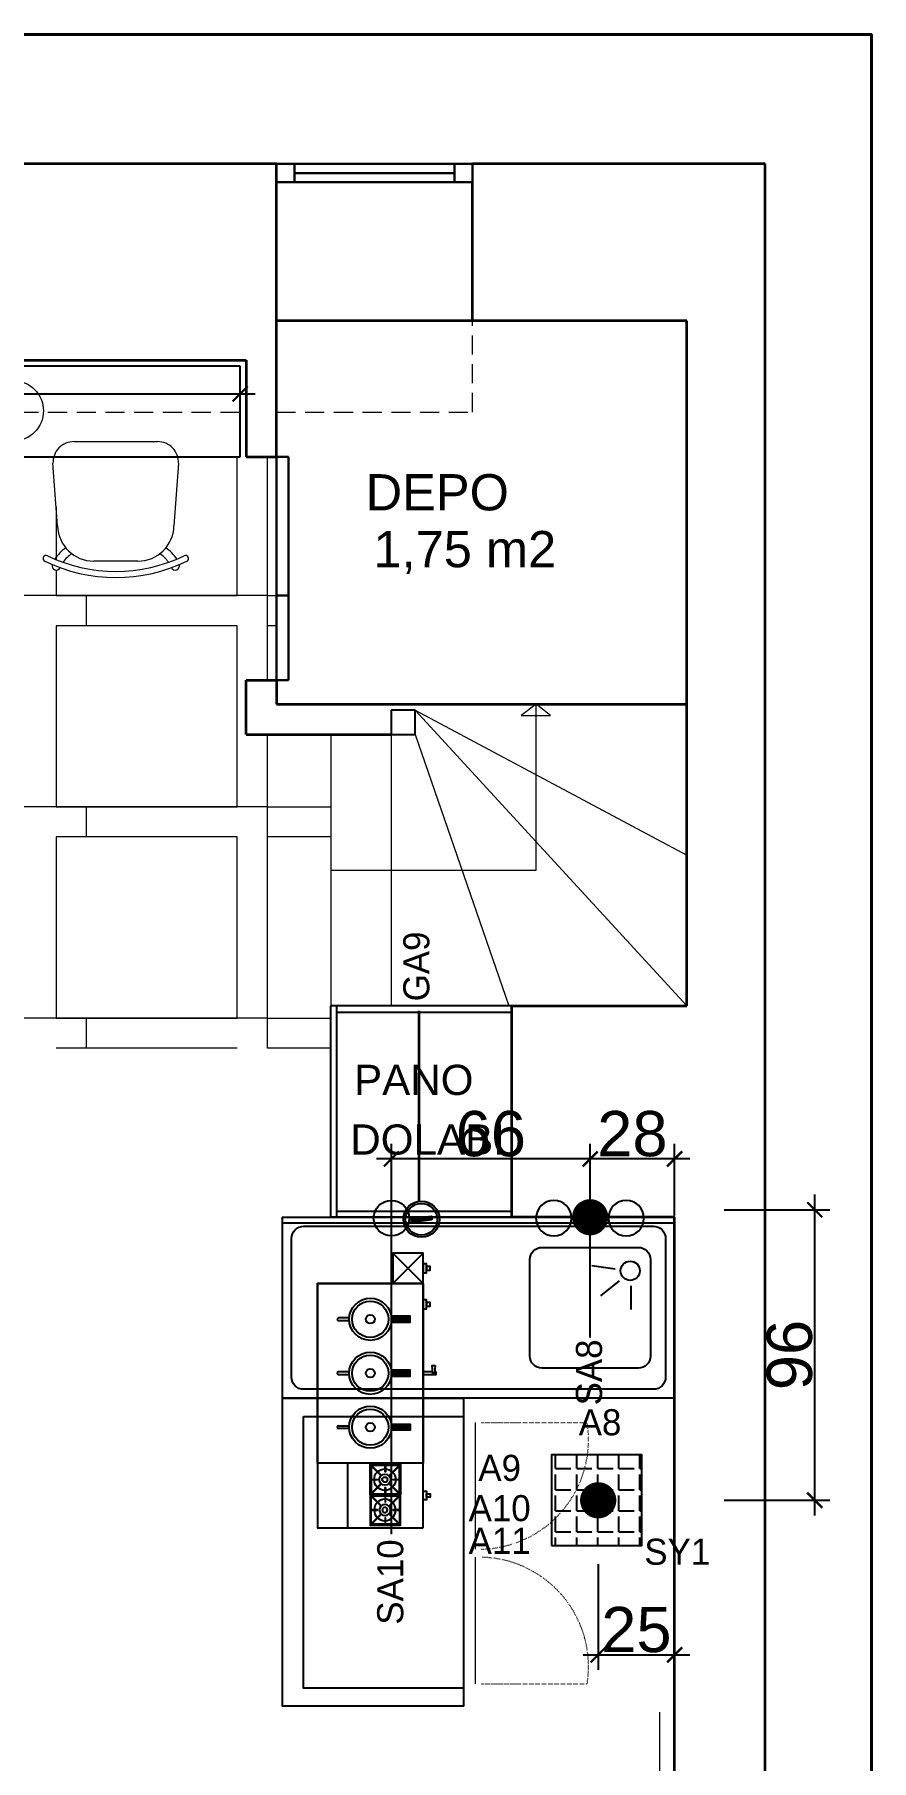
# Model space of a CAD drawing. Header units: millimetres. Extents: x -937 to 10425, y -275 to 2422.
# Drawn here: x 8333 to 8610, y 750 to 1322 of the extents above; entities that cross this region are included whole.
import ezdxf
from ezdxf.enums import TextEntityAlignment as Align

# ---------------------------------------------------------------- set-up
doc = ezdxf.new("R2010")
doc.units = ezdxf.units.MM
doc.header["$PDMODE"] = 35
for name, pattern in [('DASHDOT', [25.4, 12.7, -6.35, 0, -6.35]), ('DOT', [0.25, 0, -0.25]), ('HIDDEN', [9.525, 6.35, -3.175])]:
    doc.linetypes.add(name, pattern=pattern)
for name, color, linetype in [('-DWG_ANA', 7, 'Continuous'), ('S2000-002 Çizgi', 7, 'Continuous'), ('S2000-019 Su Tes İşaretler', 5, 'Continuous'), ('S2000-024 Gaz Tes İşaretler', 3, 'Continuous'), ('SIH', 4, 'Continuous'), ('SKTÜRK-002 Çizgi', 7, 'Continuous'), ('stair', 3, 'Continuous'), ('SU', 152, 'Continuous'), ('wall', 4, 'Continuous')]:
    doc.layers.add(name, color=color, linetype=linetype)
for name, color, linetype, lineweight in [('-DWG_DETAY1', 7, 'Continuous', 9), ('-DWG_DETAY4', 7, 'DOT', 18), ('ELK', 1, 'Continuous', 35), ('GAZ', 200, 'Continuous', 25), ('Sebe - ANTET', 143, 'Continuous', 5), ('Sebe - Aydınlatma', 240, 'Continuous', 18), ('Sebe - Dograma', 4, 'Continuous', 30), ('Sebe - Duvar', 5, 'Continuous', 35), ('Sebe - Merdiven', 6, 'Continuous', 18), ('Sebe - Mobilya', 11, 'Continuous', 25), ('Sebe - Mobilya Alçak', 41, 'Continuous', 20), ('Sebe - Tefriş - ince', 9, 'Continuous', 0), ('Sebe - Yazı', 8, 'Continuous', 15)]:
    doc.layers.add(name, color=color, linetype=linetype, lineweight=lineweight)
doc.styles.get("Standard").update_dxf_attribs({"font": 'arial.ttf'})
doc.styles.add('TAKSİM', font='GOTHIC.TTF', dxfattribs={"height": 20})
doc.dimstyles.new('ölçü iç', dxfattribs={"dimtxt": 15, "dimasz": 5, "dimexe": 5, "dimexo": 0.625, "dimtad": 1, "dimdec": 0, "dimtxsty": 'Standard', "dimblk": 'ARCHTICK', "dimcen": 5, "dimdle": 5, "dimclrd": 253, "dimclre": 253, "dimadec": 0, "dimazin": 0, "dimtfac": 1, "dimtdec": 0, "dimtmove": 0, "dimatfit": 3, "dimldrblk": 'ARCHTICK', "dimfxl": 30, "dimfxlon": 1, "dimarcsym": 2})

# ---------------------------------------------------------------- blocks, each defined once
blk = doc.blocks.new('A$C7E7D3E18')
at = {"layer": 'SIH', "linetype": 'Continuous', "const_width": 6}
blk.add_lwpolyline([(3, 6, 1), (9, 6, 1)], format="xyb", close=True, dxfattribs=at)
blk = doc.blocks.new('A$C6E87713E')
at = {"layer": 'S2000-019 Su Tes İşaretler'}
for centre in [(5.89, 6.3), (29.89, 6.3)]:
    blk.add_circle(centre, 5.89, dxfattribs=at)
blk.add_blockref('A$C7E7D3E18', (11.95, 0))
blk = doc.blocks.new('_ArchTick')
at = {"color": 0, "linetype": 'ByBlock', "const_width": 0.15}
blk.add_lwpolyline([(-0.5, -0.5), (0.5, 0.5)], dxfattribs=at)
blk = doc.blocks.new('*D201')
at = {"layer": 'Defpoints', "color": 0, "transparency": 16777216}
for p in [(8400.8, 1203.11), (8042.8, 1197.08), (8400.8, 1197.28)]:
    blk.add_point(p, dxfattribs=at)
at = {"layer": 'Sebe - Tefriş - ince', "color": 253, "lineweight": -2, "transparency": 16777216}
for p, q in [((8042.8, 1197.71), (8042.8, 1208.11)), ((8400.8, 1197.91), (8400.8, 1208.11)), ((8037.8, 1203.11), (8405.8, 1203.11))]:
    blk.add_line(p, q, dxfattribs=at)
at = {"layer": 'Sebe - Tefriş - ince', "color": 253, "lineweight": -2, "transparency": 16777216, "xscale": 5, "yscale": 5, "zscale": 5, "rotation": 180}
blk.add_blockref('_ArchTick', (8042.8, 1203.11), dxfattribs=at)
at = {"layer": 'Sebe - Tefriş - ince', "color": 253, "lineweight": -2, "transparency": 16777216, "xscale": 5, "yscale": 5, "zscale": 5}
blk.add_blockref('_ArchTick', (8400.8, 1203.11), dxfattribs=at)
at = {"layer": 'Sebe - Tefriş - ince', "color": 0, "transparency": 16777216, "insert": (8221.8, 1211.4), "char_height": 15, "attachment_point": 5}
blk.add_mtext('358', dxfattribs=at)
blk = doc.blocks.new('A$C08847F1B')
at = {"layer": 'S2000-002 Çizgi'}
blk.add_lwpolyline([(0, 30.6), (30.6, 30.6), (30.6, 0), (0, 0), (0, 30.6)], dxfattribs=at)
blk.add_lwpolyline([(15.5, 29.5), (15.5, 23.4, -0.414214), (15.3, 23.2), (15.2, 23.2, -0.414214), (15, 23.4), (15, 29.5), (2.7, 29.5, 0.668179), (2.3, 28.6), (10.8, 20.1, -0.810443), (10.4, 19.8), (1.6, 28.6, 0.668179), (1, 28.4), (1, 15.5), (7.1, 15.5, -0.414214), (7.3, 15.3), (7.3, 15.2, -0.414214), (7.1, 15), (1, 15), (1, 2.7, 0.668179), (1.9, 2.3), (10.4, 10.8, -0.810443), (10.8, 10.4), (2, 1.6, 0.668179), (2.2, 1), (15, 1), (15, 7.1, -0.414214), (15.2, 7.3), (15.3, 7.3, -0.414214), (15.5, 7.1), (15.5, 1), (27.9, 1, 0.668179), (28.3, 1.9), (19.8, 10.4, -0.810443), (20.2, 10.8), (29, 2, 0.668179), (29.5, 2.2), (29.5, 15), (23.4, 15, -0.414214), (23.2, 15.2), (23.2, 15.3, -0.414214), (23.4, 15.5), (29.5, 15.5), (29.5, 28.4, 0.668179), (29, 28.6), (20.2, 19.8, -0.810443), (19.8, 20.1), (28.3, 28.6, 0.668179), (27.9, 29.5)], format="xyb", close=True, dxfattribs=at)
for radius in [10.8, 5.66, 2.6]:
    blk.add_circle((15.3, 15.8), radius, dxfattribs=at)
blk = doc.blocks.new('A$C0AAB4699')
at = {"layer": 'S2000-002 Çizgi'}
for points in [[(34.38, 14.79, -0.072213), (32.37, 14.79), (32.37, 8.52), (34.38, 8.52)], [(50.24, 8.52), (52.26, 8.52), (52.26, 14.79, -0.072213), (50.24, 14.79)], [(68.12, 8.52), (70.13, 8.52), (70.13, 14.79, -0.072213), (68.12, 14.79)]]:
    blk.add_hatch(color=256, dxfattribs=at).paths.add_polyline_path(points)
for p, q in [((81, 14.21), (91, 4.21)), ((91, 14.21), (81, 4.21))]:
    blk.add_line(p, q, dxfattribs=at)
for points in [[(0, 4.21), (81, 4.21), (81, 39.21), (0, 39.21)], [(0, 29.21), (21.5, 29.21), (21.5, 39.21), (0, 39.21)], [(81, 4.21), (21.5, 4.21), (21.5, 39.21), (81, 39.21)], [(81, 4.21), (91, 4.21), (91, 14.21), (81, 14.21)], [(9.28, 4.21), (12.19, 4.21), (12.19, 3.05), (9.28, 3.05)], [(10.15, 3.05), (11.32, 3.05), (11.32, 1.88), (10.15, 1.88)], [(53.85, 0.2), (51.19, 0.41), (51.19, 1.04), (53.85, 1.25)], [(75.53, 4.21), (72.62, 4.21), (72.62, 3.05), (75.53, 3.05)], [(74.66, 3.05), (73.49, 3.05), (73.49, 1.88), (74.66, 1.88)], [(87.46, 4.21), (84.54, 4.21), (84.54, 3.05), (87.46, 3.05)], [(86.58, 3.05), (85.42, 3.05), (85.42, 1.88), (86.58, 1.88)]]:
    blk.add_lwpolyline(points, close=True, dxfattribs=at)
for points in [[(32.94, 28.7), (32.94, 32.22)], [(33.81, 32.22), (33.81, 28.7)], [(50.81, 32.22), (50.81, 28.7)], [(51.69, 28.7), (51.69, 32.22)], [(68.69, 32.22), (68.69, 28.7)], [(69.56, 28.7), (69.56, 32.22)], [(34.38, 14.79), (34.38, 8.52), (32.37, 8.52), (32.37, 14.79)], [(50.24, 14.79), (50.24, 8.52), (52.26, 8.52), (52.26, 14.79)], [(68.12, 14.79), (68.12, 8.52), (70.13, 8.52), (70.13, 14.79)], [(51.8, 0), (50.7, 0), (50.7, 4.21)], [(51.8, 4.21), (51.8, 1.08)], [(51.8, 0.36), (51.8, 0)]]:
    blk.add_lwpolyline(points, dxfattribs=at)
for centre, radius in [((33.37, 21.71), 7), ((51.25, 21.71), 7), ((69.12, 21.71), 7), ((33.37, 21.71), 6), ((33.37, 21.71), 1.45), ((51.25, 21.71), 6), ((51.25, 21.71), 1.45), ((69.12, 21.71), 6), ((69.12, 21.71), 1.45)]:
    blk.add_circle(centre, radius, dxfattribs=at)
for centre in [(33.37, 32.22), (51.25, 32.22), (69.12, 32.22)]:
    blk.add_arc(centre, 0.438, 0, 180, dxfattribs=at)
at = {"layer": 'S2000-002 Çizgi', "yscale": 0.3284582400001454}
for xscale, zscale in [(-0.3284582400001454, 0.3284582400000002), (0.3284582400001454, 0.3284582400001454)]:
    blk.add_blockref('A$C08847F1B', (10.96, 11.7), dxfattribs=dict(at, xscale=xscale, zscale=zscale))
blk = doc.blocks.new('*D198')
at = {"layer": 'Defpoints', "color": 0, "transparency": 16777216}
for p in [(8400.8, 1203.11), (8042.8, 1197.08), (8400.8, 1197.28)]:
    blk.add_point(p, dxfattribs=at)
at = {"layer": 'Sebe - Tefriş - ince', "color": 253, "lineweight": -2, "transparency": 16777216}
for p, q in [((8042.8, 1197.71), (8042.8, 1208.11)), ((8400.8, 1197.91), (8400.8, 1208.11)), ((8037.8, 1203.11), (8405.8, 1203.11))]:
    blk.add_line(p, q, dxfattribs=at)
at = {"layer": 'Sebe - Tefriş - ince', "color": 253, "lineweight": -2, "transparency": 16777216, "xscale": 5, "yscale": 5, "zscale": 5, "rotation": 180}
blk.add_blockref('_ArchTick', (8042.8, 1203.11), dxfattribs=at)
at = {"layer": 'Sebe - Tefriş - ince', "color": 253, "lineweight": -2, "transparency": 16777216, "xscale": 5, "yscale": 5, "zscale": 5}
blk.add_blockref('_ArchTick', (8400.8, 1203.11), dxfattribs=at)
at = {"layer": 'Sebe - Tefriş - ince', "color": 0, "transparency": 16777216, "insert": (8221.8, 1211.4), "char_height": 15, "attachment_point": 5}
blk.add_mtext('358', dxfattribs=at)
blk = doc.blocks.new('A$C5EE302AF')
at = {"layer": '-DWG_ANA', "color": 0}
blk.add_lwpolyline([(0, 119.16), (53, 119.16), (53, 29.16), (0, 29.16)], close=True, dxfattribs=at)
at = {"layer": '-DWG_DETAY1', "color": 0}
for p, q in [((57, 75.16), (57, 117.16)), ((57, 30.52), (57, 72.52))]:
    blk.add_line(p, q, dxfattribs=at)
at = {"layer": '-DWG_DETAY4', "color": 0}
blk.add_line((59, 30.52), (94, 30.52), dxfattribs=at)
blk.add_lwpolyline([(59, 117.16), (94, 117.16, -0.454885), (59, 75.19, -0.414214)], format="xyb", dxfattribs=at)
blk.add_arc((58.21, 36.25), 36.25, 350.9058, 88.746, dxfattribs=at)
blk = doc.blocks.new('*D250')
at = {"color": 253, "lineweight": -2, "transparency": 16777216}
for p, q in [((8549.8, 949.6), (8511.8, 949.6)), ((8516.8, 930.91), (8516.8, 954.6)), ((8544.8, 930.91), (8544.8, 954.6))]:
    blk.add_line(p, q, dxfattribs=at)
at = {"layer": 'Defpoints', "color": 0, "transparency": 16777216}
for p in [(8516.8, 949.6), (8516.8, 930.28), (8544.8, 930.28)]:
    blk.add_point(p, dxfattribs=at)
at = {"color": 253, "lineweight": -2, "transparency": 16777216, "xscale": 5, "yscale": 5, "zscale": 5, "rotation": 180}
blk.add_blockref('_ArchTick', (8516.8, 949.6), dxfattribs=at)
at = {"color": 253, "lineweight": -2, "transparency": 16777216, "xscale": 5, "yscale": 5, "zscale": 5}
blk.add_blockref('_ArchTick', (8544.8, 949.6), dxfattribs=at)
at = {"color": 0, "transparency": 16777216, "insert": (8530.8, 957.89), "char_height": 15, "attachment_point": 5}
blk.add_mtext('28', dxfattribs=at)
blk = doc.blocks.new('*D251')
at = {"color": 253, "lineweight": -2, "transparency": 16777216}
for p, q in [((8521.8, 949.6), (8445.93, 949.6)), ((8450.93, 930.6), (8450.93, 954.6)), ((8516.8, 930.91), (8516.8, 954.6))]:
    blk.add_line(p, q, dxfattribs=at)
at = {"layer": 'Defpoints', "color": 0, "transparency": 16777216}
for p in [(8450.93, 949.6), (8450.93, 929.98), (8516.8, 930.28)]:
    blk.add_point(p, dxfattribs=at)
at = {"color": 253, "lineweight": -2, "transparency": 16777216, "xscale": 5, "yscale": 5, "zscale": 5, "rotation": 180}
blk.add_blockref('_ArchTick', (8450.93, 949.6), dxfattribs=at)
at = {"color": 253, "lineweight": -2, "transparency": 16777216, "xscale": 5, "yscale": 5, "zscale": 5}
blk.add_blockref('_ArchTick', (8516.8, 949.6), dxfattribs=at)
at = {"color": 0, "transparency": 16777216, "insert": (8483.87, 957.89), "char_height": 15, "attachment_point": 5}
blk.add_mtext('66', dxfattribs=at)
blk = doc.blocks.new('*D253')
at = {"color": 253, "lineweight": -2, "transparency": 16777216}
for p, q in [((8519.46, 815.28), (8519.46, 780.28)), ((8544.8, 815.28), (8544.8, 780.28)), ((8514.46, 785.28), (8549.8, 785.28))]:
    blk.add_line(p, q, dxfattribs=at)
at = {"layer": 'Defpoints', "color": 0, "transparency": 16777216}
for p in [(8519.46, 836.49), (8544.8, 836.49), (8544.8, 785.28)]:
    blk.add_point(p, dxfattribs=at)
at = {"color": 253, "lineweight": -2, "transparency": 16777216, "xscale": 5, "yscale": 5, "zscale": 5, "rotation": 180}
blk.add_blockref('_ArchTick', (8519.46, 785.28), dxfattribs=at)
at = {"color": 253, "lineweight": -2, "transparency": 16777216, "xscale": 5, "yscale": 5, "zscale": 5}
blk.add_blockref('_ArchTick', (8544.8, 785.28), dxfattribs=at)
at = {"color": 0, "transparency": 16777216, "insert": (8532.13, 793.57), "char_height": 15, "attachment_point": 5}
blk.add_mtext('25', dxfattribs=at)
blk = doc.blocks.new('*D254')
at = {"color": 253, "lineweight": -2, "transparency": 16777216}
for p, q in [((8561.24, 932.78), (8596.24, 932.78)), ((8591.24, 831.49), (8591.24, 937.78)), ((8561.24, 836.49), (8596.24, 836.49))]:
    blk.add_line(p, q, dxfattribs=at)
at = {"layer": 'Defpoints', "color": 0, "transparency": 16777216}
for p in [(8547.3, 932.78), (8591.24, 932.78), (8519.46, 836.49)]:
    blk.add_point(p, dxfattribs=at)
at = {"color": 253, "lineweight": -2, "transparency": 16777216, "xscale": 5, "yscale": 5, "zscale": 5}
for p, rotation in [((8591.24, 932.78), 90), ((8591.24, 836.49), 270)]:
    blk.add_blockref('_ArchTick', p, dxfattribs=dict(at, rotation=rotation))
at = {"color": 0, "transparency": 16777216, "insert": (8582.96, 884.63), "char_height": 15, "attachment_point": 5, "rotation": 90}
blk.add_mtext('96', dxfattribs=at)
blk = doc.blocks.new('A$C45BD7F52')
at = {"layer": 'S2000-024 Gaz Tes İşaretler'}
h = blk.add_hatch(color=256, dxfattribs=at)
h.paths.add_polyline_path([(8, 4, 1), (0, 4, 1)])
h.paths.add_polyline_path([(7.5, 4, 1), (0.5, 4, 1)], flags=16)
for radius in [4, 3.5]:
    blk.add_circle((4, 4), radius, dxfattribs=at)
blk = doc.blocks.new('A$C73223F6F')
at = {"layer": 'GAZ'}
blk.add_hatch(color=256, dxfattribs=at).paths.add_polyline_path([(2.63, 6.75), (2.59, 5.44), (9.36, 5.25), (9.4, 6.56)])
blk.add_lwpolyline([(2.63, 6.75), (9.4, 6.56), (9.36, 5.25), (2.59, 5.44)], close=True, dxfattribs=at)
at = {"layer": 'GAZ', "xscale": 1.499999999995655, "yscale": 1.499999999995655, "zscale": 1.499999999995655, "rotation": 358.3670394844737}
blk.add_blockref('A$C45BD7F52', (-0.17, 0.17), dxfattribs=at)

msp = doc.modelspace()

# ---------------------------------------------------------------- hatches: boundary and pattern name
at = {"layer": 'SKTÜRK-002 Çizgi'}
h = msp.add_hatch(dxfattribs=at)
h.set_pattern_fill('ANGLE', color=256, angle=360)
h.set_pattern_definition([(360, (-2831.312, -3106.532), (2e-15, 6.985), [5.08, -1.905]), (90, (-2831.312, -3106.532), (-6.985, 2e-15), [5.08, -1.905])])
h.paths.add_polyline_path([(8533.97, 851.54), (8503.97, 851.54), (8503.97, 821.54), (8533.97, 821.54)])

# ---------------------------------------------------------------- linework, layer by layer
msp.add_lwpolyline([(8414.8, 870.28), (8474.8, 870.28), (8474.8, 768.28), (8414.8, 768.28)], close=True)
at = {"layer": 'ELK', "color": 3}
msp.add_line((8460.16, 935.59), (8460.16, 998.72), dxfattribs=at)
at = {"layer": 'S2000-002 Çizgi'}
for p, q in [((8525.14, 913.04), (8517.33, 914.16)), ((8526.37, 909.24), (8520.27, 904.23)), ((8530.28, 907.57), (8530.28, 899.68))]:
    msp.add_line(p, q, dxfattribs=at)
for points in [[(8544.8, 928.28), (8414.8, 928.28), (8414.8, 930.28), (8544.8, 930.28)], [(8544.8, 870.28), (8414.8, 870.28), (8414.8, 930.28), (8544.8, 930.28)]]:
    msp.add_lwpolyline(points, close=True, dxfattribs=at)
for points in [[(8537.8, 873.28), (8421.8, 873.28, -0.414214), (8417.8, 877.28), (8417.8, 923.28, -0.414214), (8421.8, 927.28), (8537.8, 927.28, -0.414214), (8541.8, 923.28), (8541.8, 877.28, -0.414214)], [(8532.8, 880.28), (8500.8, 880.28, -0.414214), (8496.8, 884.28), (8496.8, 916.28, -0.414214), (8500.8, 920.28), (8532.8, 920.28, -0.414214), (8536.8, 916.28), (8536.8, 884.28, -0.414214)]]:
    msp.add_lwpolyline(points, format="xyb", close=True, dxfattribs=at)
msp.add_circle((8530.08, 912.54), 3.19, dxfattribs=at)
at = {"layer": 'S2000-019 Su Tes İşaretler'}
msp.add_circle((8450.93, 929.98), 5.89, dxfattribs=at)
at = {"layer": 'Sebe - ANTET', "lineweight": 40}
msp.add_lwpolyline([(7634, 218.55), (8610.06, 218.53), (8610.06, 1322.15), (7634, 1322.17)], close=True, dxfattribs=at)
at = {"layer": 'Sebe - Aydınlatma'}
msp.add_circle((8325.59, 1197.48), 10, dxfattribs=at)
at = {"layer": 'Sebe - Dograma'}
for p, q in [((8471.8, 1279.28), (8412.8, 1279.28)), ((8412.8, 1273.28), (8412.8, 1279.28)), ((8412.8, 1279.28), (8418.8, 1279.28)), ((8418.8, 1279.28), (8418.8, 1273.28)), ((8418.8, 1276.28), (8471.8, 1276.28)), ((8471.8, 1273.28), (8471.8, 1279.28)), ((8471.8, 1279.28), (8477.8, 1279.28)), ((8477.8, 1279.28), (8477.8, 1273.28)), ((8471.8, 1273.28), (8412.8, 1273.28)), ((8418.8, 1273.28), (8412.8, 1273.28)), ((8477.8, 1273.28), (8471.8, 1273.28)), ((8412.8, 1108.28), (8412.8, 1182.28)), ((8412.8, 1182.28), (8416.8, 1182.28)), ((8416.8, 1182.28), (8416.8, 1108.28)), ((8412.8, 1136.28), (8416.8, 1136.28)), ((8416.8, 1108.28), (8412.8, 1108.28))]:
    msp.add_line(p, q, dxfattribs=at)
at = {"layer": 'Sebe - Duvar', "lineweight": 35}
for p, q in [((8412.8, 1279.28), (7917.8, 1279.28)), ((8412.8, 1182.28), (8412.8, 1279.28)), ((8574.8, 1279.28), (8477.8, 1279.28)), ((8574.8, 256.28), (8574.8, 1279.28)), ((8477.8, 1227.28), (8477.8, 1273.28)), ((8548.8, 1227.28), (8477.8, 1227.28)), ((8548.8, 1100.28), (8548.8, 1227.28)), ((8041.8, 1214.28), (8402.8, 1214.28)), ((8402.8, 1214.28), (8402.8, 1182.28)), ((8402.8, 1182.28), (8412.8, 1182.28)), ((8402.8, 1090.28), (8402.8, 1108.28)), ((8402.8, 1108.28), (8412.8, 1108.28)), ((8412.8, 1108.28), (8412.8, 1100.28)), ((8412.8, 1100.28), (8548.8, 1100.28)), ((8548.8, 1000.28), (8548.8, 1100.28)), ((8402.8, 1090.28), (8450.8, 1090.28)), ((8490.8, 930.28), (8490.8, 1000.28)), ((8490.8, 1000.28), (8548.8, 1000.28)), ((8544.8, 930.28), (8490.8, 930.28)), ((8544.8, 380.28), (8544.8, 930.28))]:
    msp.add_line(p, q, dxfattribs=at)
at = {"layer": 'Sebe - Merdiven'}
for p, q in [((8458.8, 1098.28), (8548.8, 1000.28)), ((8458.8, 1098.28), (8548.8, 1050.28)), ((8498.95, 1100.28), (8493.96, 1096.48)), ((8498.95, 1045.28), (8498.95, 1100.28)), ((8503.69, 1096.48), (8498.95, 1100.28)), ((8493.96, 1096.48), (8503.69, 1096.48)), ((8430.8, 1090.28), (8430.8, 1000.28)), ((8450.8, 1090.28), (8450.8, 1000.28)), ((8458.8, 1090.28), (8489.8, 1000.28)), ((8430.8, 1045.28), (8498.95, 1045.28)), ((8430.8, 1000.28), (8490.8, 1000.28))]:
    msp.add_line(p, q, dxfattribs=at)
at = {"layer": 'Sebe - Mobilya'}
for p, q in [((8400.8, 1212.28), (8042.8, 1212.28)), ((8400.8, 1182.28), (8400.8, 1212.28)), ((8082.8, 1182.28), (8400.8, 1182.28)), ((8430.8, 930.28), (8430.8, 1000.28)), ((8490.8, 1000.28), (8430.8, 1000.28)), ((8432.8, 930.28), (8432.8, 1000.28)), ((8432.8, 998.28), (8490.8, 998.28)), ((8432.8, 932.28), (8490.8, 932.28)), ((8490.8, 930.28), (8430.8, 930.28))]:
    msp.add_line(p, q, dxfattribs=at)
at = {"layer": 'Sebe - Mobilya Alçak', "ltscale": 30}
for p, q in [((8345.73, 1187.28), (8373.39, 1187.28)), ((8340.27, 1159.37), (8338.73, 1180.12)), ((8380.39, 1180.12), (8378.85, 1159.37)), ((8366.86, 1147.68), (8352.26, 1147.68))]:
    msp.add_line(p, q, dxfattribs=at)
for centre, radius, start, end in [((8345.73, 1180.28), 7, 90, 181.3639), ((8373.39, 1180.28), 7, 358.6361, 90), ((8352.26, 1159.68), 12, 181.4786, 270), ((8366.86, 1159.68), 12, 270, 358.5214), ((8350.47, 1140.91), 13.42, 123.8436, 146.1783), ((8349.86, 1142.03), 9.41, 120.8902, 145.8824), ((8369.26, 1142.03), 9.41, 34.1169, 59.1091), ((8368.65, 1140.91), 13.42, 33.821, 56.1557), ((8359.56, 1196.43), 54.14, 244.2098, 295.7895), ((8359.56, 1196.43), 52.14, 244.2098, 295.7895), ((8339.87, 1146.11), 1.39, 162.3823, 334.8695), ((8379.25, 1146.11), 1.39, 205.1305, 17.6177)]:
    msp.add_arc(centre, radius, start, end, dxfattribs=at)
at = {"layer": 'Sebe - Mobilya Alçak'}
for centre, start, end in [((8336.44, 1148.58), 64.2098, 244.2098), ((8382.68, 1148.58), 295.7902, 115.7902)]:
    msp.add_arc(centre, 1, start, end, dxfattribs=at)
at = {"layer": 'Sebe - Tefriş - ince', "lineweight": 35}
msp.add_line((8477.8, 1227.28), (8412.8, 1227.28), dxfattribs=at)
msp.add_line((8477.8, 1227.28), (8412.8, 1227.28), dxfattribs=at)
at = {"layer": 'Sebe - Tefriş - ince', "linetype": 'HIDDEN'}
for p, q in [((8477.8, 1197.08), (8477.8, 1227.28)), ((8477.8, 1197.08), (8477.8, 1227.28)), ((8041.8, 1197.08), (8402.8, 1197.08)), ((8041.8, 1197.08), (8402.8, 1197.08)), ((8412.8, 1197.08), (8477.8, 1197.08)), ((8412.8, 1197.08), (8477.8, 1197.08))]:
    msp.add_line(p, q, dxfattribs=at)
at = {"layer": 'Sebe - Tefriş - ince'}
for p, q in [((8399.8, 1136.28), (8399.8, 1182.28)), ((8409.8, 1126.28), (8409.8, 1182.28)), ((8409.8, 1126.28), (8409.8, 1182.28)), ((8339.8, 1165.7), (8339.8, 1148.18)), ((8339.8, 1165.7), (8339.8, 1148.18)), ((8339.8, 1144.73), (8339.8, 1136.28)), ((8349.8, 1136.28), (8289.8, 1136.28)), ((8339.8, 1136.28), (8399.8, 1136.28)), ((8409.8, 1136.28), (8349.8, 1136.28)), ((8349.8, 1126.28), (8349.8, 1136.28)), ((8409.8, 1108.28), (8409.8, 1136.28)), ((8409.8, 1136.28), (8412.8, 1136.28)), ((8409.8, 1108.28), (8409.8, 1136.28)), ((8409.8, 1136.28), (8412.8, 1136.28)), ((8399.8, 1126.28), (8339.8, 1126.28)), ((8339.8, 1126.28), (8339.8, 1066.28)), ((8399.8, 1066.28), (8399.8, 1126.28)), ((8412.8, 1126.28), (8409.8, 1126.28)), ((8412.8, 1126.28), (8409.8, 1126.28)), ((8409.8, 1056.28), (8409.8, 1090.28)), ((8349.8, 1066.28), (8324.36, 1066.28)), ((8339.8, 1066.28), (8399.8, 1066.28)), ((8409.8, 1066.28), (8349.8, 1066.28)), ((8349.8, 1056.28), (8349.8, 1066.28)), ((8409.8, 986.28), (8409.8, 1066.28)), ((8409.8, 1066.28), (8430.8, 1066.28)), ((8399.8, 1056.28), (8339.8, 1056.28)), ((8339.8, 1056.28), (8339.8, 996.28)), ((8399.8, 996.28), (8399.8, 1056.28)), ((8430.8, 1056.28), (8409.8, 1056.28)), ((8349.8, 996.28), (8289.8, 996.28)), ((8339.8, 996.28), (8399.8, 996.28)), ((8409.8, 996.28), (8349.8, 996.28)), ((8349.8, 986.28), (8349.8, 996.28)), ((8409.8, 996.28), (8430.8, 996.28)), ((8399.8, 986.28), (8339.8, 986.28)), ((8430.8, 986.28), (8409.8, 986.28)), ((8539.8, 766.28), (8539.8, 705.28))]:
    msp.add_line(p, q, dxfattribs=at)
at = {"layer": 'SKTÜRK-002 Çizgi'}
msp.add_lwpolyline([(8503.97, 821.54), (8533.97, 821.54), (8533.97, 851.54), (8503.97, 851.54)], close=True, dxfattribs=at)
at = {"layer": 'stair'}
for p, q in [((8458.8, 1098.28), (8450.8, 1098.28)), ((8450.8, 1098.28), (8450.8, 1090.28)), ((8458.8, 1090.28), (8458.8, 1098.28)), ((8450.8, 1090.28), (8458.8, 1090.28))]:
    msp.add_line(p, q, dxfattribs=at)
at = {"layer": 'SU'}
for p, q in [((8450.93, 825.3), (8450.93, 930.28)), ((8516.8, 890.44), (8516.8, 930.28))]:
    msp.add_line(p, q, dxfattribs=at)

# ---------------------------------------------------------------- block references
msp.add_blockref('A$C5EE302AF', (8421.8, 745.12))
at = {"xscale": -1, "rotation": 90}
msp.add_blockref('A$C7E7D3E18', (8525.46, 842.49), dxfattribs=at)
at = {"layer": 'GAZ', "color": 3, "rotation": 188.4543032596013}
msp.add_blockref('A$C73223F6F', (8465.93, 936.44), dxfattribs=at)
at = {"layer": 'S2000-002 Çizgi', "rotation": 90.00000000000001}
msp.add_blockref('A$C0AAB4699', (8465.64, 827.35), dxfattribs=at)
at = {"layer": 'wall', "color": 0, "linetype": 'DASHDOT', "xscale": -1, "rotation": 180}
msp.add_blockref('A$C6E87713E', (8498.85, 936.28), dxfattribs=at)

# ---------------------------------------------------------------- texts
at = {"layer": 'ELK', "color": 3, "style": 'TAKSİM'}
msp.add_text('GA9', height=8.64, rotation=90, dxfattribs=at).set_placement((8463.5, 1001.82))
at = {"layer": 'Sebe - Mobilya'}
for s, p in [('PANO ', (8438.54, 970.81)), ('DOLABI ', (8437.3, 951.03))]:
    msp.add_text(s, height=10, dxfattribs=at).set_placement(p)
at = {"layer": 'Sebe - Yazı'}
for s, p in [('DEPO', (8442.38, 1164.5)), ('1,75 m2', (8444.97, 1145.67))]:
    msp.add_text(s, height=12, dxfattribs=at).set_placement(p)
at = {"layer": 'SKTÜRK-002 Çizgi', "style": 'TAKSİM'}
for s, p in [('A8', (8520.08, 858.04)), ('A9', (8486.8, 842.92)), ('A10', (8486.8, 829.57)), ('A11', (8486.8, 818.74))]:
    msp.add_text(s, height=8.64, dxfattribs=at).set_placement(p, align=Align.CENTER)
at = {"layer": 'SU', "style": 'TAKSİM'}
for s, p in [('SA8', (8520.72, 867.94)), ('SA10', (8454.85, 795.28))]:
    msp.add_text(s, height=8.64, rotation=90, dxfattribs=at).set_placement(p)
msp.add_text('SY1', height=8.64, dxfattribs=at).set_placement((8534.76, 815.13))

# ---------------------------------------------------------------- dimensions: what is measured, and where the dimension line sits
dim = msp.add_linear_dim(base=(8450.93, 949.6), p1=(8516.8, 930.28), p2=(8450.93, 929.98), dimstyle='ölçü iç', override={"dimtmove": 1})
dim.commit()
dim.dimension.update_dxf_attribs({"geometry": '*D251', "text_midpoint": (8483.87, 957.89)})
for base, p1, p2, picture, middle in [((8516.8, 949.6), (8544.8, 930.28), (8516.8, 930.28), '*D250', (8530.8, 957.89)), ((8544.8, 785.28), (8519.46, 836.49), (8544.8, 836.49), '*D253', (8532.13, 793.57))]:
    dim = msp.add_linear_dim(base=base, p1=p1, p2=p2, dimstyle='ölçü iç')
    dim.commit()
    dim.dimension.update_dxf_attribs({"geometry": picture, "text_midpoint": middle})
dim = msp.add_linear_dim(base=(8591.24, 932.78), p1=(8519.46, 836.49), p2=(8547.3, 932.78), angle=90, dimstyle='ölçü iç')
dim.commit()
dim.dimension.update_dxf_attribs({"geometry": '*D254', "text_midpoint": (8582.96, 884.63)})
at = {"layer": 'Sebe - Tefriş - ince'}
for picture in ['*D201', '*D198']:
    dim = msp.add_linear_dim(base=(8400.8, 1203.11), p1=(8042.8, 1197.08), p2=(8400.8, 1197.28), dimstyle='ölçü iç', dxfattribs=at)
    dim.commit()
    dim.dimension.update_dxf_attribs({"geometry": picture, "text_midpoint": (8221.8, 1211.4)})

doc.saveas('drawing.dxf')
